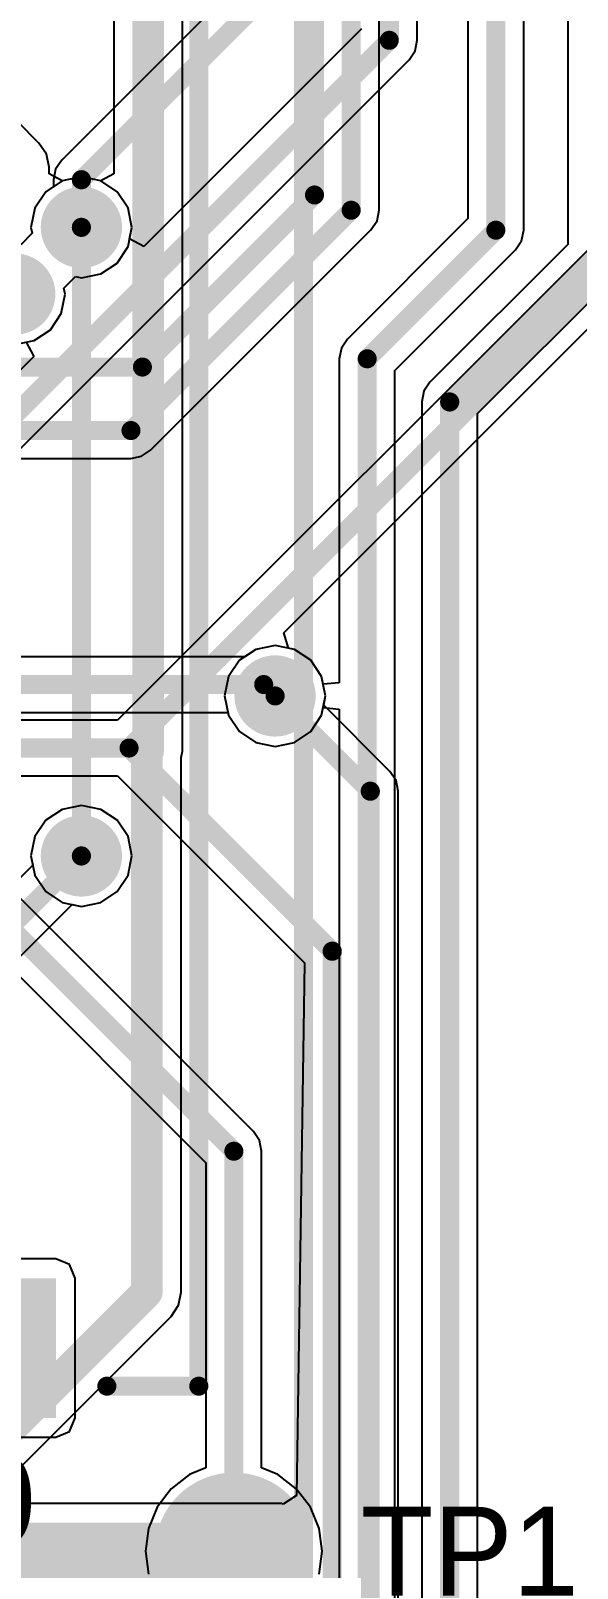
# Model space of a CAD drawing. Header units: millimetres. Extents: x 73 to 190, y 73 to 267.
# Drawn here: x 115.63 to 119.93, y 82.99 to 95.1 of the extents above; entities that cross this region are included whole.
import ezdxf

# ---------------------------------------------------------------- set-up
doc = ezdxf.new("R2010")
doc.units = ezdxf.units.MM
for name, color, linetype in [('BottomLayer', 5, 'Continuous'), ('BottomOverlay', 54, 'Continuous'), ('BottomSolder', 6, 'Continuous'), ('DrillDrawing', 1, 'Continuous'), ('KeepOutLayer', 6, 'Continuous'), ('Mechanical1', 6, 'Continuous'), ('MidLayer1', 16, 'Continuous'), ('MidLayer2', 76, 'Continuous'), ('MultiLayer', 9, 'Continuous'), ('TopLayer', 1, 'Continuous'), ('TopOverlay', 2, 'Continuous'), ('TopSolder', 216, 'Continuous'), ('ViaHoleLayer', 16, 'Continuous')]:
    doc.layers.add(name, color=color, linetype=linetype)

msp = doc.modelspace()

# ---------------------------------------------------------------- linework, layer by layer
at = {"layer": 'BottomLayer'}
for p, q in [((118.369, 93.685), (118.369, 104.875)), ((117.131, 95.341), (115.87, 94.08)), ((115.87, 94.08), (115.822, 94.009)), ((115.822, 94.009), (115.806, 93.925)), ((115.744, 93.831), (115.658, 93.702)), ((115.806, 93.873), (115.744, 93.831)), ((115.806, 93.925), (115.806, 93.873)), ((115.658, 93.702), (115.627, 93.55)), ((118.305, 93.53), (118.353, 93.601)), ((118.353, 93.601), (118.369, 93.685)), ((115.637, 93.503), (115.547, 93.413)), ((115.627, 93.55), (115.637, 93.503)), ((120.216, 93.576), (116.309, 89.669)), ((116.57, 91.795), (118.305, 93.53)), ((117.618, 90.358), (120.59, 93.33)), ((116.499, 91.747), (116.57, 91.795)), ((115.388, 91.731), (116.415, 91.731)), ((116.415, 91.731), (116.499, 91.747)), ((117.655, 90.237), (117.618, 90.358)), ((117.702, 90.227), (117.655, 90.237)), ((117.831, 90.141), (117.702, 90.227)), ((117.917, 90.012), (117.831, 90.141)), ((117.948, 89.86), (117.917, 90.012)), ((117.933, 89.787), (117.948, 89.86)), ((118.455, 89.265), (117.933, 89.787)), ((116.309, 89.669), (115.158, 89.669)), ((115.158, 89.231), (116.309, 89.231)), ((116.309, 89.231), (117.781, 87.759)), ((118.503, 89.194), (118.455, 89.265)), ((118.519, 89.11), (118.503, 89.194)), ((118.519, 82.425), (118.519, 89.11)), ((116.025, 88.998), (115.873, 88.967)), ((116.177, 88.967), (116.025, 88.998)), ((115.744, 88.881), (115.658, 88.752)), ((115.873, 88.967), (115.744, 88.881)), ((116.306, 88.881), (116.177, 88.967)), ((116.392, 88.752), (116.306, 88.881)), ((115.658, 88.752), (115.627, 88.6)), ((116.423, 88.6), (116.392, 88.752)), ((115.642, 88.527), (115.284, 88.169)), ((115.627, 88.6), (115.642, 88.527)), ((116.392, 88.448), (116.423, 88.6)), ((116.306, 88.319), (116.392, 88.448)), ((116.177, 88.233), (116.306, 88.319)), ((115.53, 87.795), (115.952, 88.217)), ((115.952, 88.217), (116.025, 88.202)), ((116.025, 88.202), (116.177, 88.233)), ((117.781, 87.759), (117.72, 83.565)), ((117.72, 83.565), (117.614, 83.496)), ((117.6, 83.502), (115, 83.502)), ((117.614, 83.496), (117.6, 83.502))]:
    msp.add_line(p, q, dxfattribs=at)
at = {"layer": 'BottomLayer', "const_width": 0.15}
for points in [[(118.15, 93.685), (118.15, 104.875)], [(117.86, 93.805), (117.86, 104.755)], [(116.025, 93.925), (117.35, 95.25)], [(116.025, 93.55), (116.025, 93.925)], [(116.505, 92.45), (117.86, 93.805)], [(116.415, 91.95), (118.15, 93.685)], [(116.4, 89.45), (120.435, 93.485)], [(114, 92.45), (116.505, 92.45)], [(113.2, 91.95), (116.415, 91.95)], [(117.55, 89.86), (118.3, 89.11)], [(114.8, 89.45), (116.4, 89.45)], [(116.4, 89.45), (118, 87.85)], [(118.3, 82.425), (118.3, 89.11)], [(115.375, 87.95), (116.025, 88.6)], [(118, 82.535), (118, 87.85)]]:
    msp.add_lwpolyline(points, dxfattribs=at)
at = {"layer": 'BottomLayer'}
for points, const_width in [([(115.987, 93.925, 1), (116.063, 93.925, 1)], 0.075), ([(115.987, 93.925, 1), (116.063, 93.925, 1)], 0.075), ([(117.823, 93.805, 1), (117.898, 93.805, 1)], 0.075), ([(117.823, 93.805, 1), (117.898, 93.805, 1)], 0.075), ([(115.9, 93.55, 1), (116.15, 93.55, 1)], 0.25), ([(118.112, 93.685, 1), (118.187, 93.685, 1)], 0.075), ([(118.112, 93.685, 1), (118.187, 93.685, 1)], 0.075), ([(115.987, 93.55, 1), (116.063, 93.55, 1)], 0.075), ([(115.375, 93.025, 1), (115.625, 93.025, 1)], 0.25), ([(116.468, 92.45, 1), (116.543, 92.45, 1)], 0.075), ([(116.468, 92.45, 1), (116.543, 92.45, 1)], 0.075), ([(116.378, 91.95, 1), (116.453, 91.95, 1)], 0.075), ([(116.378, 91.95, 1), (116.453, 91.95, 1)], 0.075), ([(117.425, 89.86, 1), (117.675, 89.86, 1)], 0.25), ([(117.513, 89.86, 1), (117.588, 89.86, 1)], 0.075), ([(116.363, 89.45, 1), (116.438, 89.45, 1)], 0.075), ([(116.363, 89.45, 1), (116.438, 89.45, 1)], 0.075), ([(116.363, 89.45, 1), (116.438, 89.45, 1)], 0.075), ([(118.262, 89.11, 1), (118.338, 89.11, 1)], 0.075), ([(118.262, 89.11, 1), (118.338, 89.11, 1)], 0.075), ([(115.9, 88.6, 1), (116.15, 88.6, 1)], 0.25), ([(115.987, 88.6, 1), (116.063, 88.6, 1)], 0.075), ([(117.962, 87.85, 1), (118.038, 87.85, 1)], 0.075), ([(117.962, 87.85, 1), (118.038, 87.85, 1)], 0.075)]:
    msp.add_lwpolyline(points, format="xyb", close=True, dxfattribs=dict(at, const_width=const_width))
msp.add_solid([(115, 83.35), (115, 82.75), (117.6, 83.35), (117.6, 82.75)], dxfattribs=at)
at = {"layer": 'BottomOverlay', "const_width": 0.15}
msp.add_lwpolyline([(117.775, 82.575), (117.775, 97.825)], dxfattribs=at)
at = {"layer": 'BottomSolder', "const_width": 0.32}
for points in [[(115.865, 93.55, 1), (116.185, 93.55, 1)], [(115.34, 93.025, 1), (115.66, 93.025, 1)], [(117.39, 89.86, 1), (117.71, 89.86, 1)], [(115.865, 88.6, 1), (116.185, 88.6, 1)]]:
    msp.add_lwpolyline(points, format="xyb", close=True, dxfattribs=at)
at = {"layer": 'DrillDrawing', "const_width": 0.1}
for points in [[(115.975, 93.55, 1), (116.075, 93.55, 1)], [(117.5, 89.86, 1), (117.6, 89.86, 1)], [(115.975, 88.6, 1), (116.075, 88.6, 1)]]:
    msp.add_lwpolyline(points, format="xyb", close=True, dxfattribs=at)
at = {"layer": 'DrillDrawing', "const_width": 0.15}
msp.add_lwpolyline([(121.238, 83.734, -0.088023), (117.89, 79.762)], format="xyb", dxfattribs=at)
at = {"layer": 'KeepOutLayer', "const_width": 0.15}
msp.add_lwpolyline([(121.238, 83.734, -0.088023), (117.89, 79.762)], format="xyb", dxfattribs=at)
at = {"layer": 'Mechanical1', "const_width": 0.15}
msp.add_lwpolyline([(121.238, 83.734, -0.088023), (117.89, 79.762)], format="xyb", dxfattribs=at)
at = {"layer": 'MidLayer1'}
for p, q in [((115.691, 94.214), (115.014, 94.891)), ((115.75, 94.126), (115.691, 94.214)), ((115.77, 94.023), (115.75, 94.126)), ((115.77, 93.972), (115.77, 94.023)), ((115.873, 93.917), (115.77, 93.972)), ((116.025, 93.948), (115.873, 93.917)), ((116.177, 93.917), (116.025, 93.948)), ((116.306, 93.831), (116.177, 93.917)), ((116.392, 93.702), (116.306, 93.831)), ((116.423, 93.55), (116.392, 93.702)), ((116.392, 93.398), (116.423, 93.55)), ((116.306, 93.269), (116.392, 93.398)), ((116.177, 93.183), (116.306, 93.269)), ((115.888, 93.072), (115.978, 93.162)), ((115.978, 93.162), (116.025, 93.152)), ((116.025, 93.152), (116.177, 93.183)), ((115.867, 92.873), (115.898, 93.025)), ((115.898, 93.025), (115.888, 93.072)), ((115.781, 92.744), (115.867, 92.873)), ((115.652, 92.658), (115.781, 92.744)), ((115.5, 92.627), (115.652, 92.658)), ((117.398, 90.227), (117.269, 90.141)), ((117.55, 90.258), (117.398, 90.227)), ((117.702, 90.227), (117.55, 90.258)), ((117.831, 90.141), (117.702, 90.227)), ((117.269, 90.141), (117.183, 90.012)), ((117.917, 90.012), (117.831, 90.141)), ((117.183, 90.012), (117.152, 89.86)), ((117.948, 89.86), (117.917, 90.012)), ((117.152, 89.86), (117.183, 89.708)), ((117.917, 89.708), (117.948, 89.86)), ((117.183, 89.708), (117.269, 89.579)), ((117.831, 89.579), (117.917, 89.708)), ((117.269, 89.579), (117.398, 89.493)), ((117.398, 89.493), (117.55, 89.462)), ((117.55, 89.462), (117.702, 89.493)), ((117.702, 89.493), (117.831, 89.579)), ((116.025, 88.998), (115.873, 88.967)), ((116.177, 88.967), (116.025, 88.998)), ((115.744, 88.881), (115.658, 88.752)), ((115.873, 88.967), (115.744, 88.881)), ((116.306, 88.881), (116.177, 88.967)), ((116.392, 88.752), (116.306, 88.881)), ((115.658, 88.752), (115.627, 88.6)), ((116.423, 88.6), (116.392, 88.752)), ((115.627, 88.6), (115.658, 88.448)), ((116.392, 88.448), (116.423, 88.6)), ((115.658, 88.448), (115.744, 88.319)), ((116.306, 88.319), (116.392, 88.448)), ((115.744, 88.319), (115.873, 88.233)), ((116.177, 88.233), (116.306, 88.319)), ((115.873, 88.233), (116.025, 88.202)), ((116.025, 88.202), (116.177, 88.233))]:
    msp.add_line(p, q, dxfattribs=at)
at = {"layer": 'MidLayer1', "const_width": 0.25}
for points in [[(115.9, 93.55, 1), (116.15, 93.55, 1)], [(115.375, 93.025, 1), (115.625, 93.025, 1)], [(117.425, 89.86, 1), (117.675, 89.86, 1)], [(115.9, 88.6, 1), (116.15, 88.6, 1)]]:
    msp.add_lwpolyline(points, format="xyb", close=True, dxfattribs=at)
at = {"layer": 'MidLayer2'}
for p, q in [((116.28, 95.662), (116.28, 93.972)), ((116.82, 89.425), (116.82, 95.662)), ((116.28, 93.972), (116.177, 93.917)), ((115.744, 93.831), (115.658, 93.702)), ((115.873, 93.917), (115.744, 93.831)), ((116.025, 93.948), (115.873, 93.917)), ((116.177, 93.917), (116.025, 93.948)), ((115.658, 93.702), (115.627, 93.55)), ((115.637, 93.503), (115.547, 93.413)), ((115.627, 93.55), (115.637, 93.503)), ((117.398, 90.227), (117.269, 90.141)), ((117.55, 90.258), (117.398, 90.227)), ((117.702, 90.227), (117.55, 90.258)), ((117.831, 90.141), (117.702, 90.227)), ((117.269, 90.141), (117.183, 90.012)), ((117.917, 90.012), (117.831, 90.141)), ((117.183, 90.012), (117.152, 89.86)), ((117.948, 89.86), (117.917, 90.012)), ((117.152, 89.86), (117.183, 89.708)), ((117.917, 89.708), (117.948, 89.86)), ((117.183, 89.708), (117.269, 89.579)), ((117.831, 89.579), (117.917, 89.708)), ((117.269, 89.579), (117.398, 89.493)), ((117.398, 89.493), (117.55, 89.462)), ((117.55, 89.462), (117.702, 89.493)), ((117.702, 89.493), (117.831, 89.579)), ((116.81, 89.375), (116.82, 89.425)), ((116.81, 85.165), (116.81, 89.375)), ((116.79, 85.062), (116.81, 85.165)), ((116.731, 84.974), (116.79, 85.062)), ((113.945, 82.188), (116.731, 84.974))]:
    msp.add_line(p, q, dxfattribs=at)
for points, const_width in [([(116.55, 89.425), (116.55, 95.95)], 0.25), ([(116.025, 88.6), (116.025, 93.55)], 0.15), ([(116.54, 89.415), (116.55, 89.425)], 0.25), ([(116.54, 85.165), (116.54, 89.415)], 0.25), ([(113.55, 82.175), (116.54, 85.165)], 0.25)]:
    msp.add_lwpolyline(points, dxfattribs=dict(at, const_width=const_width))
for points, const_width in [([(115.9, 93.55, 1), (116.15, 93.55, 1)], 0.25), ([(115.987, 93.55, 1), (116.063, 93.55, 1)], 0.075), ([(115.375, 93.025, 1), (115.625, 93.025, 1)], 0.25), ([(117.425, 89.86, 1), (117.675, 89.86, 1)], 0.25), ([(116.478, 89.415, 1), (116.602, 89.415, 1)], 0.125), ([(116.478, 89.415, 1), (116.602, 89.415, 1)], 0.125), ([(116.487, 89.425, 1), (116.612, 89.425, 1)], 0.125), ([(116.487, 89.425, 1), (116.612, 89.425, 1)], 0.125), ([(115.9, 88.6, 1), (116.15, 88.6, 1)], 0.25), ([(115.987, 88.6, 1), (116.063, 88.6, 1)], 0.075), ([(116.478, 85.165, 1), (116.602, 85.165, 1)], 0.125), ([(116.478, 85.165, 1), (116.602, 85.165, 1)], 0.125)]:
    msp.add_lwpolyline(points, format="xyb", close=True, dxfattribs=dict(at, const_width=const_width))
at = {"layer": 'MultiLayer', "const_width": 0.25}
for points in [[(115.9, 93.55, 1), (116.15, 93.55, 1)], [(115.375, 93.025, 1), (115.625, 93.025, 1)], [(117.425, 89.86, 1), (117.675, 89.86, 1)], [(115.9, 88.6, 1), (116.15, 88.6, 1)]]:
    msp.add_lwpolyline(points, format="xyb", close=True, dxfattribs=at)
at = {"layer": 'TopLayer'}
for p, q in [((119.856, 100.285), (119.856, 93.416)), ((119.508, 93.528), (119.508, 99.367)), ((118.669, 95.023), (118.669, 98.285)), ((119.069, 98.206), (119.069, 93.619)), ((118.231, 95.114), (116.517, 93.399)), ((118.605, 94.868), (118.652, 94.939)), ((118.652, 94.939), (118.669, 95.023)), ((115.527, 91.789), (118.605, 94.868)), ((115.744, 93.831), (115.658, 93.702)), ((115.873, 93.917), (115.744, 93.831)), ((116.025, 93.948), (115.873, 93.917)), ((116.177, 93.917), (116.025, 93.948)), ((116.306, 93.831), (116.177, 93.917)), ((116.392, 93.702), (116.306, 93.831)), ((115.658, 93.702), (115.627, 93.55)), ((116.423, 93.55), (116.392, 93.702)), ((119.069, 93.619), (118.12, 92.67)), ((115.637, 93.503), (115.547, 93.413)), ((115.627, 93.55), (115.637, 93.503)), ((116.405, 93.459), (116.423, 93.55)), ((119.491, 93.444), (119.508, 93.528)), ((116.517, 93.399), (116.405, 93.459)), ((118.494, 92.424), (119.443, 93.373)), ((119.856, 93.416), (118.77, 92.33)), ((119.443, 93.373), (119.491, 93.444)), ((119.144, 92.084), (120.23, 93.17)), ((115.591, 92.645), (115.651, 92.533)), ((118.12, 92.67), (118.072, 92.599)), ((115.651, 92.533), (115.281, 92.164)), ((118.072, 92.599), (118.056, 92.515)), ((118.056, 92.515), (118.056, 89.964)), ((118.494, 82.126), (118.494, 92.424)), ((118.722, 92.259), (118.706, 92.175)), ((118.77, 92.33), (118.722, 92.259)), ((118.706, 92.175), (118.706, 82.173)), ((119.144, 82.173), (119.144, 92.084)), ((117.398, 90.227), (117.311, 90.169)), ((117.55, 90.258), (117.398, 90.227)), ((117.702, 90.227), (117.55, 90.258)), ((117.831, 90.141), (117.702, 90.227)), ((117.311, 90.169), (113.651, 90.169)), ((117.917, 90.012), (117.831, 90.141)), ((117.929, 89.952), (117.917, 90.012)), ((118.056, 89.964), (117.929, 89.952)), ((115.252, 89.731), (117.178, 89.731)), ((117.178, 89.731), (117.183, 89.708)), ((117.917, 89.708), (117.929, 89.768)), ((117.929, 89.768), (118.056, 89.756)), ((118.056, 89.756), (118.056, 81.241)), ((117.183, 89.708), (117.269, 89.579)), ((117.831, 89.579), (117.917, 89.708)), ((117.269, 89.579), (117.398, 89.493)), ((117.398, 89.493), (117.55, 89.462)), ((117.55, 89.462), (117.702, 89.493)), ((117.702, 89.493), (117.831, 89.579)), ((116.025, 88.998), (115.873, 88.967)), ((116.177, 88.967), (116.025, 88.998)), ((117.38, 86.43), (114.885, 88.925)), ((115.744, 88.881), (115.658, 88.752)), ((115.873, 88.967), (115.744, 88.881)), ((116.306, 88.881), (116.177, 88.967)), ((116.392, 88.752), (116.306, 88.881)), ((115.658, 88.752), (115.627, 88.6)), ((116.423, 88.6), (116.392, 88.752)), ((115.627, 88.6), (115.658, 88.448)), ((116.392, 88.448), (116.423, 88.6)), ((115.658, 88.448), (115.744, 88.319)), ((116.306, 88.319), (116.392, 88.448)), ((115.744, 88.319), (115.873, 88.233)), ((116.177, 88.233), (116.306, 88.319)), ((115.873, 88.233), (116.025, 88.202)), ((116.025, 88.202), (116.177, 88.233)), ((115.325, 87.865), (117.006, 86.184)), ((117.428, 86.359), (117.38, 86.43)), ((117.444, 86.275), (117.428, 86.359)), ((117.444, 83.781), (117.444, 86.275)), ((117.006, 86.184), (117.006, 83.781)), ((115.825, 85.427), (113.925, 85.427)), ((115.932, 85.382), (115.825, 85.427)), ((115.976, 85.275), (115.932, 85.382)), ((115.976, 84.175), (115.976, 85.275)), ((115.932, 84.068), (115.976, 84.175)), ((115.825, 84.024), (115.932, 84.068)), ((114.246, 84.024), (115.825, 84.024)), ((116.877, 83.728), (116.733, 83.617)), ((117.006, 83.781), (116.877, 83.728)), ((117.573, 83.728), (117.444, 83.781)), ((117.717, 83.617), (117.573, 83.728)), ((116.733, 83.617), (116.622, 83.473)), ((117.828, 83.473), (117.717, 83.617)), ((116.622, 83.473), (116.553, 83.305)), ((117.897, 83.305), (117.828, 83.473)), ((116.553, 83.305), (116.529, 83.125)), ((117.921, 83.125), (117.897, 83.305)), ((116.529, 83.125), (116.553, 82.945)), ((117.897, 82.945), (117.921, 83.125))]:
    msp.add_line(p, q, dxfattribs=at)
at = {"layer": 'TopLayer', "const_width": 0.15}
for points in [[(119.288, 93.528), (119.288, 99.367)], [(118.45, 95.023), (118.45, 98.875)], [(115.372, 91.944), (118.45, 95.023)], [(118.275, 92.515), (119.288, 93.528)], [(118.925, 92.175), (120.075, 93.325)], [(118.275, 81.15), (118.275, 92.515)], [(118.925, 81.85), (118.925, 92.175)], [(112.5, 89.95), (117.46, 89.95)], [(117.46, 89.95), (117.55, 89.86)], [(114.056, 89.444), (117.225, 86.275)], [(117.225, 81.7), (117.225, 86.275)]]:
    msp.add_lwpolyline(points, dxfattribs=at)
at = {"layer": 'TopLayer'}
for points, const_width in [([(118.412, 95.023, 1), (118.487, 95.023, 1)], 0.075), ([(118.412, 95.023, 1), (118.487, 95.023, 1)], 0.075), ([(115.9, 93.55, 1), (116.15, 93.55, 1)], 0.25), ([(119.251, 93.528, 1), (119.326, 93.528, 1)], 0.075), ([(119.251, 93.528, 1), (119.326, 93.528, 1)], 0.075), ([(115.375, 93.025, 1), (115.625, 93.025, 1)], 0.25), ([(118.238, 92.515, 1), (118.313, 92.515, 1)], 0.075), ([(118.238, 92.515, 1), (118.313, 92.515, 1)], 0.075), ([(118.887, 92.175, 1), (118.963, 92.175, 1)], 0.075), ([(118.887, 92.175, 1), (118.963, 92.175, 1)], 0.075), ([(117.425, 89.86, 1), (117.675, 89.86, 1)], 0.25), ([(117.423, 89.95, 1), (117.498, 89.95, 1)], 0.075), ([(117.423, 89.95, 1), (117.498, 89.95, 1)], 0.075), ([(117.513, 89.86, 1), (117.588, 89.86, 1)], 0.075), ([(115.9, 88.6, 1), (116.15, 88.6, 1)], 0.25), ([(117.188, 86.275, 1), (117.263, 86.275, 1)], 0.075), ([(117.188, 86.275, 1), (117.263, 86.275, 1)], 0.075), ([(116.95, 83.125, 1), (117.5, 83.125, 1)], 0.55)]:
    msp.add_lwpolyline(points, format="xyb", close=True, dxfattribs=dict(at, const_width=const_width))
msp.add_solid([(115.825, 84.175), (115.825, 85.275), (113.925, 84.175), (113.925, 85.275)], dxfattribs=at)
at = {"layer": 'TopOverlay', "const_width": 0.15}
for points in [[(116.95, 84.425), (116.95, 96.425)], [(116.225, 84.425), (116.95, 84.425)]]:
    msp.add_lwpolyline(points, dxfattribs=at)
at = {"layer": 'TopOverlay', "const_width": 0.075}
for points in [[(116.188, 84.425, 1), (116.263, 84.425, 1)], [(116.912, 84.425, 1), (116.987, 84.425, 1)], [(116.912, 84.425, 1), (116.987, 84.425, 1)]]:
    msp.add_lwpolyline(points, format="xyb", close=True, dxfattribs=at)
at = {"layer": 'TopSolder'}
for points, const_width in [([(115.865, 93.55, 1), (116.185, 93.55, 1)], 0.32), ([(115.34, 93.025, 1), (115.66, 93.025, 1)], 0.32), ([(117.39, 89.86, 1), (117.71, 89.86, 1)], 0.32), ([(115.865, 88.6, 1), (116.185, 88.6, 1)], 0.32), ([(116.915, 83.125, 1), (117.535, 83.125, 1)], 0.62)]:
    msp.add_lwpolyline(points, format="xyb", close=True, dxfattribs=dict(at, const_width=const_width))
at = {"layer": 'ViaHoleLayer', "const_width": 0.1}
for points in [[(115.975, 93.55, 1), (116.075, 93.55, 1)], [(117.5, 89.86, 1), (117.6, 89.86, 1)], [(115.975, 88.6, 1), (116.075, 88.6, 1)]]:
    msp.add_lwpolyline(points, format="xyb", close=True, dxfattribs=at)

# ---------------------------------------------------------------- texts
at = {"layer": 'TopOverlay'}
msp.add_text('P10', height=0.7, rotation=360, dxfattribs=at).set_placement((114, 83.175))
msp.add_text('TP1', height=0.7, dxfattribs=at).set_placement((118.225, 82.775))

doc.saveas('drawing.dxf')
